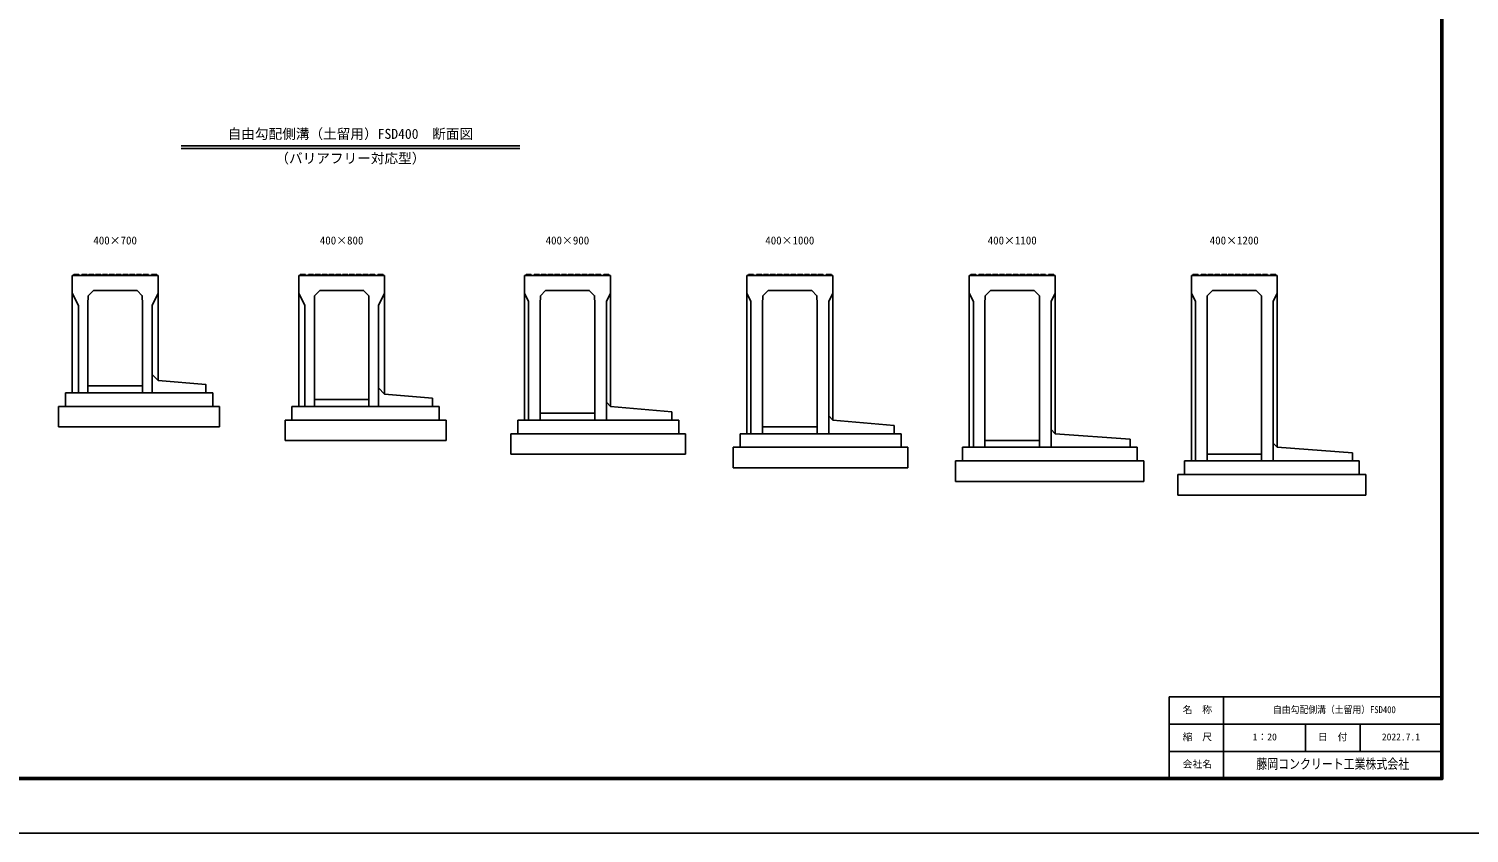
# Model space of a CAD drawing. Units: millimetres, scale not verified. Extents: x -16800 to 16800, y -5940 to 5940.
# Drawn here: x -10757 to -200, y -5940 to -41 of the extents above; entities that cross this region are included whole.
import ezdxf
from ezdxf.enums import TextEntityAlignment as Align

# ---------------------------------------------------------------- set-up
doc = ezdxf.new("R2010")
doc.units = ezdxf.units.MM
doc.header["$LTSCALE"] = 20
for name, color, linetype, lineweight in [('0-1_Defpoints', 5, 'Continuous', 25), ('0-2_HATCH', 6, 'Continuous', 25), ('0-5_OUTLINE', 3, 'Continuous', 25), ('0-6_TXT', 7, 'Continuous', 25), ('0-7_WAKU', 3, 'Continuous', 25), ('0-8_WAKU-LINE', 7, 'Continuous', 25)]:
    doc.layers.add(name, color=color, linetype=linetype, lineweight=lineweight)
doc.layers.add('0-9_WAKU-TXT', color=7, linetype='Continuous')
doc.styles.add('ＭＳ ゴシック', font='')
doc.styles.get('ＭＳ ゴシック').set_extended_font_data('MS Gothic')

msp = doc.modelspace()

# ---------------------------------------------------------------- linework, layer by layer
at = {"layer": '0-1_Defpoints'}
msp.add_lwpolyline([(-16800, -5940), (0, -5940), (0, 5940), (-16800, 5940)], close=True, dxfattribs=at)
at = {"layer": '0-2_HATCH'}
for p, q in [((-10427.94, -1843.5), (-10428.94, -1850)), ((-10427.94, -1843.5), (-10389.94, -1843.5)), ((-10389.94, -1843.5), (-10388.94, -1850)), ((-10367.94, -1843.5), (-10368.94, -1850)), ((-10367.94, -1843.5), (-10329.94, -1843.5)), ((-10329.94, -1843.5), (-10328.94, -1850)), ((-10317.94, -1843.5), (-10318.94, -1850)), ((-10317.94, -1843.5), (-10279.94, -1843.5)), ((-10279.94, -1843.5), (-10278.94, -1850)), ((-10267.94, -1843.5), (-10268.94, -1850)), ((-10267.94, -1843.5), (-10229.94, -1843.5)), ((-10229.94, -1843.5), (-10228.94, -1850)), ((-10217.94, -1843.5), (-10218.94, -1850)), ((-10217.94, -1843.5), (-10179.94, -1843.5)), ((-10179.94, -1843.5), (-10178.94, -1850)), ((-10167.94, -1843.5), (-10168.94, -1850)), ((-10167.94, -1843.5), (-10129.94, -1843.5)), ((-10129.94, -1843.5), (-10128.94, -1850)), ((-10117.94, -1843.5), (-10118.94, -1850)), ((-10079.94, -1843.5), (-10117.94, -1843.5)), ((-10079.94, -1843.5), (-10078.94, -1850)), ((-10067.94, -1843.5), (-10068.94, -1850)), ((-10029.94, -1843.5), (-10067.94, -1843.5)), ((-10029.94, -1843.5), (-10028.94, -1850)), ((-10017.94, -1843.5), (-10018.94, -1850)), ((-9979.94, -1843.5), (-10017.94, -1843.5)), ((-9979.94, -1843.5), (-9978.94, -1850)), ((-9967.94, -1843.5), (-9968.94, -1850)), ((-9929.94, -1843.5), (-9967.94, -1843.5)), ((-9929.94, -1843.5), (-9928.94, -1850)), ((-9917.94, -1843.5), (-9918.94, -1850)), ((-9879.94, -1843.5), (-9917.94, -1843.5)), ((-9879.94, -1843.5), (-9878.94, -1850)), ((-9857.94, -1843.5), (-9858.94, -1850)), ((-9819.94, -1843.5), (-9857.94, -1843.5)), ((-9819.94, -1843.5), (-9818.94, -1850)), ((-8767.94, -1843.5), (-8768.94, -1850)), ((-8767.94, -1843.5), (-8729.94, -1843.5)), ((-8729.94, -1843.5), (-8728.94, -1850)), ((-8707.94, -1843.5), (-8708.94, -1850)), ((-8707.94, -1843.5), (-8669.94, -1843.5)), ((-8669.94, -1843.5), (-8668.94, -1850)), ((-8657.94, -1843.5), (-8658.94, -1850)), ((-8657.94, -1843.5), (-8619.94, -1843.5)), ((-8619.94, -1843.5), (-8618.94, -1850)), ((-8607.94, -1843.5), (-8608.94, -1850)), ((-8607.94, -1843.5), (-8569.94, -1843.5)), ((-8569.94, -1843.5), (-8568.94, -1850)), ((-8557.94, -1843.5), (-8558.94, -1850)), ((-8557.94, -1843.5), (-8519.94, -1843.5)), ((-8519.94, -1843.5), (-8518.94, -1850)), ((-8507.94, -1843.5), (-8508.94, -1850)), ((-8507.94, -1843.5), (-8469.94, -1843.5)), ((-8469.94, -1843.5), (-8468.94, -1850)), ((-8457.94, -1843.5), (-8458.94, -1850)), ((-8419.94, -1843.5), (-8457.94, -1843.5)), ((-8419.94, -1843.5), (-8418.94, -1850)), ((-8407.94, -1843.5), (-8408.94, -1850)), ((-8369.94, -1843.5), (-8407.94, -1843.5)), ((-8369.94, -1843.5), (-8368.94, -1850)), ((-8357.94, -1843.5), (-8358.94, -1850)), ((-8319.94, -1843.5), (-8357.94, -1843.5)), ((-8319.94, -1843.5), (-8318.94, -1850)), ((-8307.94, -1843.5), (-8308.94, -1850)), ((-8269.94, -1843.5), (-8307.94, -1843.5)), ((-8269.94, -1843.5), (-8268.94, -1850)), ((-8257.94, -1843.5), (-8258.94, -1850)), ((-8219.94, -1843.5), (-8257.94, -1843.5)), ((-8219.94, -1843.5), (-8218.94, -1850)), ((-8197.94, -1843.5), (-8198.94, -1850)), ((-8159.94, -1843.5), (-8197.94, -1843.5)), ((-8159.94, -1843.5), (-8158.94, -1850)), ((-7112.94, -1843.5), (-7113.94, -1850)), ((-7112.94, -1843.5), (-7074.94, -1843.5)), ((-7074.94, -1843.5), (-7073.94, -1850)), ((-7052.94, -1843.5), (-7053.94, -1850)), ((-7052.94, -1843.5), (-7014.94, -1843.5)), ((-7014.94, -1843.5), (-7013.94, -1850)), ((-7002.94, -1843.5), (-7003.94, -1850)), ((-7002.94, -1843.5), (-6964.94, -1843.5)), ((-6964.94, -1843.5), (-6963.94, -1850)), ((-6952.94, -1843.5), (-6953.94, -1850)), ((-6952.94, -1843.5), (-6914.94, -1843.5)), ((-6914.94, -1843.5), (-6913.94, -1850)), ((-6902.94, -1843.5), (-6903.94, -1850)), ((-6902.94, -1843.5), (-6864.94, -1843.5)), ((-6864.94, -1843.5), (-6863.94, -1850)), ((-6852.94, -1843.5), (-6853.94, -1850)), ((-6852.94, -1843.5), (-6814.94, -1843.5)), ((-6814.94, -1843.5), (-6813.94, -1850)), ((-6802.94, -1843.5), (-6803.94, -1850)), ((-6764.94, -1843.5), (-6802.94, -1843.5)), ((-6764.94, -1843.5), (-6763.94, -1850)), ((-6752.94, -1843.5), (-6753.94, -1850)), ((-6714.94, -1843.5), (-6752.94, -1843.5)), ((-6714.94, -1843.5), (-6713.94, -1850)), ((-6702.94, -1843.5), (-6703.94, -1850)), ((-6664.94, -1843.5), (-6702.94, -1843.5)), ((-6664.94, -1843.5), (-6663.94, -1850)), ((-6652.94, -1843.5), (-6653.94, -1850)), ((-6614.94, -1843.5), (-6652.94, -1843.5)), ((-6614.94, -1843.5), (-6613.94, -1850)), ((-6602.94, -1843.5), (-6603.94, -1850)), ((-6564.94, -1843.5), (-6602.94, -1843.5)), ((-6564.94, -1843.5), (-6563.94, -1850)), ((-6542.94, -1843.5), (-6543.94, -1850)), ((-6504.94, -1843.5), (-6542.94, -1843.5)), ((-6504.94, -1843.5), (-6503.94, -1850)), ((-5482.94, -1843.5), (-5483.94, -1850)), ((-5482.94, -1843.5), (-5444.94, -1843.5)), ((-5444.94, -1843.5), (-5443.94, -1850)), ((-5422.94, -1843.5), (-5423.94, -1850)), ((-5422.94, -1843.5), (-5384.94, -1843.5)), ((-5384.94, -1843.5), (-5383.94, -1850)), ((-5372.94, -1843.5), (-5373.94, -1850)), ((-5372.94, -1843.5), (-5334.94, -1843.5)), ((-5334.94, -1843.5), (-5333.94, -1850)), ((-5322.94, -1843.5), (-5323.94, -1850)), ((-5322.94, -1843.5), (-5284.94, -1843.5)), ((-5284.94, -1843.5), (-5283.94, -1850)), ((-5272.94, -1843.5), (-5273.94, -1850)), ((-5272.94, -1843.5), (-5234.94, -1843.5)), ((-5234.94, -1843.5), (-5233.94, -1850)), ((-5222.94, -1843.5), (-5223.94, -1850)), ((-5222.94, -1843.5), (-5184.94, -1843.5)), ((-5184.94, -1843.5), (-5183.94, -1850)), ((-5172.94, -1843.5), (-5173.94, -1850)), ((-5134.94, -1843.5), (-5172.94, -1843.5)), ((-5134.94, -1843.5), (-5133.94, -1850)), ((-5122.94, -1843.5), (-5123.94, -1850)), ((-5084.94, -1843.5), (-5122.94, -1843.5)), ((-5084.94, -1843.5), (-5083.94, -1850)), ((-5072.94, -1843.5), (-5073.94, -1850)), ((-5034.94, -1843.5), (-5072.94, -1843.5)), ((-5034.94, -1843.5), (-5033.94, -1850)), ((-5022.94, -1843.5), (-5023.94, -1850)), ((-4984.94, -1843.5), (-5022.94, -1843.5)), ((-4984.94, -1843.5), (-4983.94, -1850)), ((-4972.94, -1843.5), (-4973.94, -1850)), ((-4934.94, -1843.5), (-4972.94, -1843.5)), ((-4934.94, -1843.5), (-4933.94, -1850)), ((-4912.94, -1843.5), (-4913.94, -1850)), ((-4874.94, -1843.5), (-4912.94, -1843.5)), ((-4874.94, -1843.5), (-4873.94, -1850)), ((-3852.94, -1843.5), (-3853.94, -1850)), ((-3852.94, -1843.5), (-3814.94, -1843.5)), ((-3814.94, -1843.5), (-3813.94, -1850)), ((-3792.94, -1843.5), (-3793.94, -1850)), ((-3792.94, -1843.5), (-3754.94, -1843.5)), ((-3754.94, -1843.5), (-3753.94, -1850)), ((-3742.94, -1843.5), (-3743.94, -1850)), ((-3742.94, -1843.5), (-3704.94, -1843.5)), ((-3704.94, -1843.5), (-3703.94, -1850)), ((-3692.94, -1843.5), (-3693.94, -1850)), ((-3692.94, -1843.5), (-3654.94, -1843.5)), ((-3654.94, -1843.5), (-3653.94, -1850)), ((-3642.94, -1843.5), (-3643.94, -1850)), ((-3642.94, -1843.5), (-3604.94, -1843.5)), ((-3604.94, -1843.5), (-3603.94, -1850)), ((-3592.94, -1843.5), (-3593.94, -1850)), ((-3592.94, -1843.5), (-3554.94, -1843.5)), ((-3554.94, -1843.5), (-3553.94, -1850)), ((-3542.94, -1843.5), (-3543.94, -1850)), ((-3504.94, -1843.5), (-3542.94, -1843.5)), ((-3504.94, -1843.5), (-3503.94, -1850)), ((-3492.94, -1843.5), (-3493.94, -1850)), ((-3454.94, -1843.5), (-3492.94, -1843.5)), ((-3454.94, -1843.5), (-3453.94, -1850)), ((-3442.94, -1843.5), (-3443.94, -1850)), ((-3404.94, -1843.5), (-3442.94, -1843.5)), ((-3404.94, -1843.5), (-3403.94, -1850)), ((-3392.94, -1843.5), (-3393.94, -1850)), ((-3354.94, -1843.5), (-3392.94, -1843.5)), ((-3354.94, -1843.5), (-3353.94, -1850)), ((-3342.94, -1843.5), (-3343.94, -1850)), ((-3304.94, -1843.5), (-3342.94, -1843.5)), ((-3304.94, -1843.5), (-3303.94, -1850)), ((-3282.94, -1843.5), (-3283.94, -1850)), ((-3244.94, -1843.5), (-3282.94, -1843.5)), ((-3244.94, -1843.5), (-3243.94, -1850)), ((-2225.44, -1843.5), (-2226.44, -1850)), ((-2225.44, -1843.5), (-2187.44, -1843.5)), ((-2187.44, -1843.5), (-2186.44, -1850)), ((-2165.44, -1843.5), (-2166.44, -1850)), ((-2165.44, -1843.5), (-2127.44, -1843.5)), ((-2127.44, -1843.5), (-2126.44, -1850)), ((-2115.44, -1843.5), (-2116.44, -1850)), ((-2115.44, -1843.5), (-2077.44, -1843.5)), ((-2077.44, -1843.5), (-2076.44, -1850)), ((-2065.44, -1843.5), (-2066.44, -1850)), ((-2065.44, -1843.5), (-2027.44, -1843.5)), ((-2027.44, -1843.5), (-2026.44, -1850)), ((-2015.44, -1843.5), (-2016.44, -1850)), ((-2015.44, -1843.5), (-1977.44, -1843.5)), ((-1977.44, -1843.5), (-1976.44, -1850)), ((-1965.44, -1843.5), (-1966.44, -1850)), ((-1965.44, -1843.5), (-1927.44, -1843.5)), ((-1927.44, -1843.5), (-1926.44, -1850)), ((-1915.44, -1843.5), (-1916.44, -1850)), ((-1877.44, -1843.5), (-1915.44, -1843.5)), ((-1877.44, -1843.5), (-1876.44, -1850)), ((-1865.44, -1843.5), (-1866.44, -1850)), ((-1827.44, -1843.5), (-1865.44, -1843.5)), ((-1827.44, -1843.5), (-1826.44, -1850)), ((-1815.44, -1843.5), (-1816.44, -1850)), ((-1777.44, -1843.5), (-1815.44, -1843.5)), ((-1777.44, -1843.5), (-1776.44, -1850)), ((-1765.44, -1843.5), (-1766.44, -1850)), ((-1727.44, -1843.5), (-1765.44, -1843.5)), ((-1727.44, -1843.5), (-1726.44, -1850)), ((-1715.44, -1843.5), (-1716.44, -1850)), ((-1677.44, -1843.5), (-1715.44, -1843.5)), ((-1677.44, -1843.5), (-1676.44, -1850)), ((-1655.44, -1843.5), (-1656.44, -1850)), ((-1617.44, -1843.5), (-1655.44, -1843.5)), ((-1617.44, -1843.5), (-1616.44, -1850))]:
    msp.add_line(p, q, dxfattribs=at)
at = {"layer": '0-5_OUTLINE'}
for p, q in [((-10438.94, -1850), (-10438.94, -2710)), ((-9808.94, -1850), (-10438.94, -1850)), ((-8778.94, -1850), (-8778.94, -2810)), ((-8148.94, -1850), (-8778.94, -1850)), ((-7123.94, -1850), (-7123.94, -2910)), ((-6493.94, -1850), (-7123.94, -1850)), ((-4863.94, -1850), (-5493.94, -1850)), ((-5493.94, -1850), (-5493.94, -3010)), ((-4863.94, -1850), (-4863.94, -2910)), ((-3863.94, -1850), (-3863.94, -3110)), ((-3233.94, -1850), (-3863.94, -1850)), ((-3233.94, -1850), (-3233.94, -3010)), ((-1606.44, -1850), (-2236.44, -1850)), ((-2236.44, -1850), (-2236.44, -3210)), ((-1606.44, -1850), (-1606.44, -3110)), ((-10322.4, -1998.46), (-10323.94, -2060)), ((-10283.94, -1960), (-10322.4, -1998.46)), ((-9808.94, -1980), (-9853.94, -2070)), ((-8778.94, -1980), (-8733.94, -2070)), ((-8662.4, -1998.46), (-8663.94, -2060)), ((-8623.94, -1960), (-8662.4, -1998.46)), ((-7007.4, -1998.46), (-7008.94, -2060)), ((-6968.94, -1960), (-7007.4, -1998.46)), ((-5493.94, -1980), (-5463.94, -2040)), ((-5377.4, -1998.46), (-5378.94, -2060)), ((-5338.94, -1960), (-5377.4, -1998.46)), ((-4863.94, -1980), (-4893.94, -2040)), ((-3863.94, -1980), (-3833.94, -2040)), ((-3747.4, -1998.46), (-3748.94, -2060)), ((-3708.94, -1960), (-3747.4, -1998.46)), ((-3708.94, -1960), (-3388.94, -1960)), ((-3233.94, -1980), (-3263.94, -2040)), ((-2236.44, -1980), (-2206.44, -2040)), ((-2119.9, -1998.46), (-2121.44, -2060)), ((-2081.44, -1960), (-2119.9, -1998.46)), ((-1606.44, -1980), (-1636.44, -2040)), ((-10323.94, -2060), (-10323.94, -2710)), ((-9853.94, -2070), (-9853.94, -2710)), ((-8733.94, -2070), (-8733.94, -2810)), ((-8663.94, -2060), (-8663.94, -2810)), ((-7008.94, -2060), (-7008.94, -2910)), ((-6608.94, -2060), (-6608.94, -2910)), ((-5463.94, -2040), (-5463.94, -3010)), ((-5378.94, -2060), (-5378.94, -3010)), ((-4978.94, -2060), (-4978.94, -3010)), ((-4893.94, -2040), (-4893.94, -3010)), ((-3833.94, -2040), (-3833.94, -3110)), ((-3748.94, -2060), (-3748.94, -3110)), ((-3348.94, -2060), (-3348.94, -3110)), ((-3263.94, -2040), (-3263.94, -3110)), ((-2206.44, -2040), (-2206.44, -3210)), ((-2121.44, -2060), (-2121.44, -3210)), ((-1721.44, -2060), (-1721.44, -3210)), ((-1636.44, -2040), (-1636.44, -3210)), ((-9808.94, -2620), (-9853.94, -2575)), ((-10488.94, -2710), (-10488.94, -2810)), ((-9408.94, -2710), (-10488.94, -2710)), ((-10438.94, -2710), (-10323.94, -2710)), ((-10323.94, -2660), (-9923.94, -2660)), ((-9923.94, -2710), (-9458.94, -2710)), ((-9408.94, -2710), (-9408.94, -2810)), ((-10538.94, -2810), (-10538.94, -2960)), ((-10538.94, -2810), (-9358.94, -2810)), ((-9358.94, -2810), (-9358.94, -2960)), ((-8828.94, -2810), (-8828.94, -2910)), ((-7748.94, -2810), (-8828.94, -2810)), ((-8778.94, -2810), (-8663.94, -2810)), ((-8663.94, -2760), (-8263.94, -2760)), ((-8263.94, -2810), (-7798.94, -2810)), ((-7748.94, -2810), (-7748.94, -2910)), ((-6493.94, -2810), (-6523.94, -2780)), ((-6043.94, -2850), (-6043.94, -2910)), ((-8878.94, -2910), (-8878.94, -3060)), ((-8878.94, -2910), (-7698.94, -2910)), ((-7698.94, -2910), (-7698.94, -3060)), ((-7173.94, -2910), (-7173.94, -3010)), ((-5993.94, -2910), (-7173.94, -2910)), ((-7123.94, -2910), (-7008.94, -2910)), ((-7008.94, -2860), (-6608.94, -2860)), ((-6043.94, -2910), (-6608.94, -2910)), ((-5993.94, -2910), (-5993.94, -3010)), ((-4863.94, -2910), (-4893.94, -2880)), ((-4863.94, -2910), (-4413.94, -2950)), ((-4413.94, -2950), (-4413.94, -3010)), ((-10538.94, -2960), (-9358.94, -2960)), ((-8878.94, -3060), (-7698.94, -3060)), ((-7223.94, -3010), (-7223.94, -3160)), ((-7223.94, -3010), (-5943.94, -3010)), ((-5943.94, -3010), (-5943.94, -3160)), ((-5543.94, -3010), (-5543.94, -3110)), ((-4363.94, -3010), (-5543.94, -3010)), ((-5493.94, -3010), (-5378.94, -3010)), ((-5378.94, -2960), (-4978.94, -2960)), ((-4413.94, -3010), (-4978.94, -3010)), ((-4363.94, -3010), (-4363.94, -3110)), ((-3748.94, -3060), (-3348.94, -3060)), ((-3233.94, -3010), (-3263.94, -2980)), ((-3233.94, -3010), (-2683.94, -3050)), ((-2683.94, -3050), (-2683.94, -3110)), ((-7223.94, -3160), (-5943.94, -3160)), ((-5593.94, -3110), (-5593.94, -3260)), ((-5593.94, -3110), (-4313.94, -3110)), ((-4313.94, -3110), (-4313.94, -3260)), ((-3913.94, -3110), (-3913.94, -3210)), ((-2633.94, -3110), (-3913.94, -3110)), ((-3863.94, -3110), (-3748.94, -3110)), ((-2683.94, -3110), (-3348.94, -3110)), ((-2633.94, -3110), (-2633.94, -3210)), ((-2121.44, -3160), (-1721.44, -3160)), ((-1606.44, -3110), (-1636.44, -3080)), ((-1606.44, -3110), (-1056.44, -3150)), ((-1056.44, -3150), (-1056.44, -3210)), ((-5593.94, -3260), (-4313.94, -3260)), ((-3963.94, -3210), (-3963.94, -3360)), ((-3963.94, -3210), (-2583.94, -3210)), ((-2583.94, -3210), (-2583.94, -3360)), ((-2286.44, -3210), (-2286.44, -3310)), ((-1006.44, -3210), (-2286.44, -3210)), ((-2236.44, -3210), (-2121.44, -3210)), ((-1056.44, -3210), (-1721.44, -3210)), ((-1006.44, -3210), (-1006.44, -3310)), ((-3963.94, -3360), (-2583.94, -3360)), ((-2336.44, -3310), (-2336.44, -3460)), ((-2336.44, -3310), (-956.44, -3310)), ((-956.44, -3310), (-956.44, -3460)), ((-2336.44, -3460), (-956.44, -3460))]:
    msp.add_line(p, q, dxfattribs=at)
for points in [[(-9808.94, -1850), (-9808.94, -2620), (-9458.94, -2650), (-9458.94, -2710)], [(-8148.94, -1850), (-8148.94, -2720), (-8193.94, -2675)], [(-6493.94, -1850), (-6493.94, -2810), (-6043.94, -2850)], [(-10438.94, -1980), (-10393.94, -2070), (-10393.94, -2710)], [(-10283.94, -1960), (-9963.94, -1960), (-9925.48, -1998.46), (-9923.94, -2060), (-9923.94, -2710)], [(-8623.94, -1960), (-8303.94, -1960), (-8265.48, -1998.46), (-8263.94, -2060), (-8263.94, -2810)], [(-8148.94, -1980), (-8193.94, -2070), (-8193.94, -2810)], [(-7123.94, -1980), (-7093.94, -2040), (-7093.94, -2910)], [(-6968.94, -1960), (-6648.94, -1960), (-6610.48, -1998.46), (-6608.94, -2060)], [(-6493.94, -1980), (-6523.94, -2040), (-6523.94, -2910)], [(-5338.94, -1960), (-5018.94, -1960), (-4980.48, -1998.46), (-4978.94, -2060)], [(-3388.94, -1960), (-3350.48, -1998.46), (-3348.94, -2060)], [(-2081.44, -1960), (-1761.44, -1960), (-1722.98, -1998.46), (-1721.44, -2060)], [(-8148.94, -2720), (-7798.94, -2750), (-7798.94, -2810)]]:
    msp.add_lwpolyline(points, dxfattribs=at)
at = {"layer": '0-6_TXT'}
for p, q in [((-9640.75, -900), (-7159.25, -900)), ((-9640.75, -919.2), (-7159.25, -919.2))]:
    msp.add_line(p, q, dxfattribs=at)
at = {"layer": '0-7_WAKU'}
for p, q in [((-2400, -4940), (-400, -4940)), ((-2400, -5540), (-2400, -4940))]:
    msp.add_line(p, q, dxfattribs=at)
at = {"layer": '0-7_WAKU', "lineweight": 50}
msp.add_lwpolyline([(-16400, -5540), (-400, -5540), (-400, 5540), (-16400, 5540)], close=True, dxfattribs=at)
at = {"layer": '0-8_WAKU-LINE'}
for p, q in [((-2000, -5540), (-2000, -4940)), ((-2400, -5140), (-400, -5140)), ((-1400, -5340), (-1400, -5140)), ((-1000, -5340), (-1000, -5140)), ((-2400, -5340), (-400, -5340))]:
    msp.add_line(p, q, dxfattribs=at)

# ---------------------------------------------------------------- texts
at = {"layer": '0-6_TXT', "style": 'ＭＳ ゴシック'}
for s, height, p in [('自由勾配側溝（土留用）FSD400\u3000断面図', 73.31, (-9300, -870)), ('（バリアフリー対応型）', 73.31, (-8950, -1049.2)), ('400×700', 58.65, (-10283.94, -1640)), ('400×800', 58.65, (-8623.94, -1640)), ('400×900', 58.65, (-6968.94, -1640)), ('400×1000', 58.65, (-5358.94, -1640)), ('400×1100', 58.65, (-3728.94, -1640)), ('400×1200', 58.65, (-2101.44, -1640))]:
    msp.add_text(s, height=height, dxfattribs=at).set_placement(p, align=Align.BOTTOM_LEFT)
at = {"layer": '0-9_WAKU-TXT', "style": 'ＭＳ ゴシック'}
for s, p in [('名\u3000称', (-2300.1, -5075)), ('縮\u3000尺', (-2300.1, -5275)), ('1：20', (-1786.5, -5275)), ('日\u3000付', (-1308.11, -5275)), ('2022.7.1', (-840, -5275)), ('会社名', (-2300.1, -5475))]:
    msp.add_text(s, height=51.32, dxfattribs=at).set_placement(p, align=Align.BOTTOM_LEFT)
for s, height, width, p in [('自由勾配側溝（土留用）FSD400', 51.32, 0.9, (-1638, -5075)), ('藤岡コンクリート工業株式会社', 73.31, 0.8, (-1760, -5490))]:
    msp.add_text(s, height=height, dxfattribs=dict(at, width=width)).set_placement(p, align=Align.BOTTOM_LEFT)

doc.saveas('drawing.dxf')
